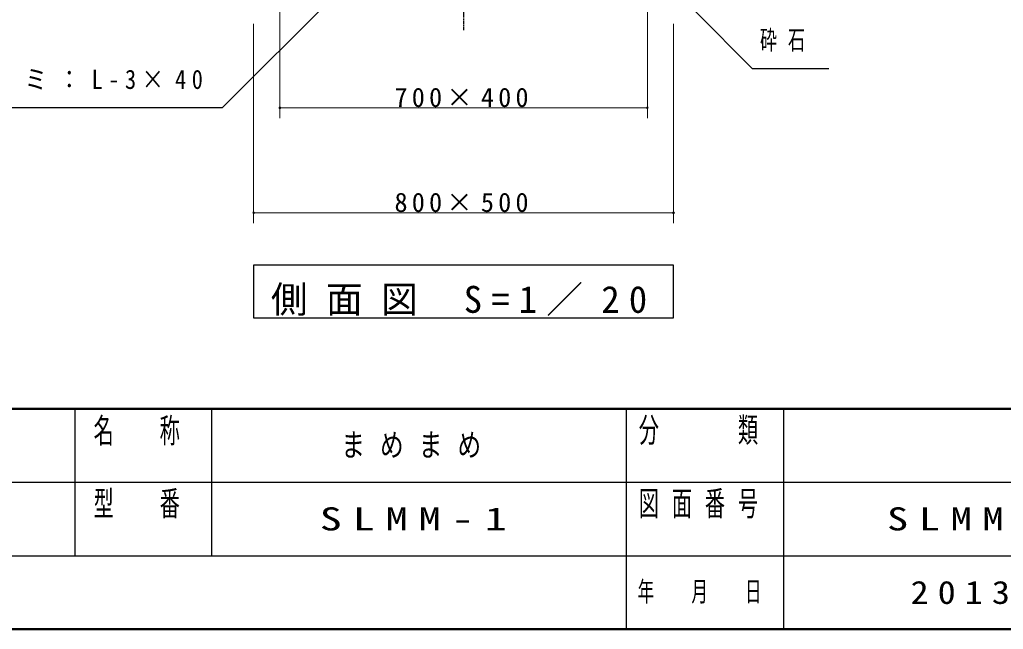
# Model space of a CAD drawing. Units: millimetres at full size, with parts at other scales. Extents: x -7816 to 10, y -396 to 5340.
# Drawn here: x -3855 to -1981, y 0 to 1161 of the extents above; entities that cross this region are included whole.
import ezdxf

# ---------------------------------------------------------------- set-up
doc = ezdxf.new("R2010")
doc.units = ezdxf.units.MM
doc.linetypes.add('USER2', pattern=[6, 3, -1, 1, -1])
for name, color, linetype, lineweight in [('A3図枠', 7, 'Continuous', 25), ('線', 2, 'Continuous', 25), ('補助', 2, 'Continuous', 25)]:
    doc.layers.add(name, color=color, linetype=linetype, lineweight=lineweight)
doc.layers.add('図面プロファイル', color=7, linetype='Continuous')
doc.styles.add('ＭＳ ゴシック', font='')
doc.styles.get('ＭＳ ゴシック').set_extended_font_data('MS Gothic')

# ---------------------------------------------------------------- blocks, each defined once
blk = doc.blocks.new('dimension_origin')
at = {"color": 0, "linetype": 'Continuous', "lineweight": -2}
blk.add_circle((0, 0), 1.25, dxfattribs=at)

msp = doc.modelspace()

# ---------------------------------------------------------------- linework, layer by layer
at = {"layer": 'A3図枠', "lineweight": 50}
for p, q in [((-7700, 420), (0, 420)), ((-7700, 0), (0, 0))]:
    msp.add_line(p, q, dxfattribs=at)
at = {"layer": 'A3図枠', "color": 211}
for p, q in [((-3750, 420), (-3750, 140)), ((-2700, 420), (-2700, 0)), ((-3750, 280), (-1400, 280)), ((-4850, 140), (0, 140))]:
    msp.add_line(p, q, dxfattribs=at)
at = {"layer": 'A3図枠'}
for p, q in [((-3490, 420), (-3490, 140)), ((-2400, 420), (-2400, 0)), ((-4850, 280), (-3750, 280))]:
    msp.add_line(p, q, dxfattribs=at)
at = {"layer": '線', "color": 20, "linetype": 'USER2'}
msp.add_line((-3009.561, 2513.559), (-3009.561, 1141.418), dxfattribs=at)
at = {"layer": '補助'}
for p, q in [((-3131.987, 1330.624), (-3469.207, 993.403)), ((-2567.134, 1175.977), (-2459.561, 1068.403)), ((-2459.561, 1068.403), (-2439.561, 1068.403)), ((-2439.561, 1068.403), (-2313.811, 1068.403)), ((-3489.207, 993.403), (-3995.278, 993.403)), ((-3469.207, 993.403), (-3489.207, 993.403))]:
    msp.add_line(p, q, dxfattribs=at)
at = {"layer": '補助', "lineweight": 13}
for p, q in [((-3359.561, 1303.403), (-3359.561, 973.403)), ((-2659.561, 1303.403), (-2659.561, 973.403)), ((-3409.561, 1153.403), (-3409.561, 773.403)), ((-2609.561, 1153.403), (-2609.561, 773.403)), ((-2659.561, 993.403), (-3359.561, 993.403)), ((-2609.561, 793.403), (-3409.561, 793.403))]:
    msp.add_line(p, q, dxfattribs=at)
at = {"layer": '補助'}
msp.add_lwpolyline([(-3409.561, 693.403), (-3409.561, 593.403), (-2609.561, 593.403), (-2609.561, 693.403)], close=True, dxfattribs=at)

# ---------------------------------------------------------------- block references
at = {"layer": '補助', "lineweight": 13, "xscale": 1.33, "yscale": 1.33}
for p in [(-3359.561, 993.403), (-3409.561, 793.403)]:
    msp.add_blockref('dimension_origin', p, dxfattribs=at)
at = {"layer": '補助', "lineweight": 13, "xscale": 1.33, "yscale": 1.33, "rotation": 180}
for p in [(-2659.561, 993.403), (-2609.561, 793.403)]:
    msp.add_blockref('dimension_origin', p, dxfattribs=at)

# ---------------------------------------------------------------- texts
at = {"layer": 'A3図枠', "color": 4, "style": 'ＭＳ ゴシック'}
for s, insert, char_height, attachment_point in [('\\T1.64;\\W0.6;名\u3000称', (-3620, 402.055), 46.92, 2), ('\\T1.64;\\W0.6;分\u3000\u3000類', (-2550, 403.333), 46.92, 2), ('\\T1.64;\\W0.6;型\u3000番', (-3620, 263.333), 46.92, 2), ('\\T1.64;\\W0.6;図面番号', (-2550, 263.333), 46.92, 2), ('\\T1.64;\\W0.6;年\u3000月\u3000日', (-2550, 70), 38.12, 5)]:
    msp.add_mtext(s, dxfattribs=dict(at, insert=insert, char_height=char_height, attachment_point=attachment_point))
at = {"layer": '図面プロファイル', "char_height": 43.99, "attachment_point": 5, "style": 'ＭＳ ゴシック'}
for s, insert in [('\\T1.64;\\W0.75;まめまめ', (-3095, 350)), ('\\T1.5;\\W1.4;SLMM-1', (-3095, 210)), ('\\T1.5;\\W1.35;SLMM1-301C', (-1900, 210)), ('\\T1.5;\\W1.15;2013.06.13', (-1900, 70))]:
    msp.add_mtext(s, dxfattribs=dict(at, insert=insert))
at = {"layer": '補助', "style": 'ＭＳ ゴシック'}
for s, insert, char_height, attachment_point in [('\\T1.64;\\W0.65;砕石', (-2445.061, 1140.903), 36.66, 1), ('\\T1.5;\\W0.85;根ガラミ：L-3×40', (-4036.993, 1065.903), 36.66, 1), ('\\T1.32;700×400', (-3009.561, 994.403), 36.66, 8), ('\\T1.32;800×500', (-3009.561, 794.403), 36.66, 8), ('\\T1.5;側面図\\~S=1／20', (-3009.561, 596.737), 51.32, 8)]:
    msp.add_mtext(s, dxfattribs=dict(at, insert=insert, char_height=char_height, attachment_point=attachment_point))

doc.saveas('drawing.dxf')
